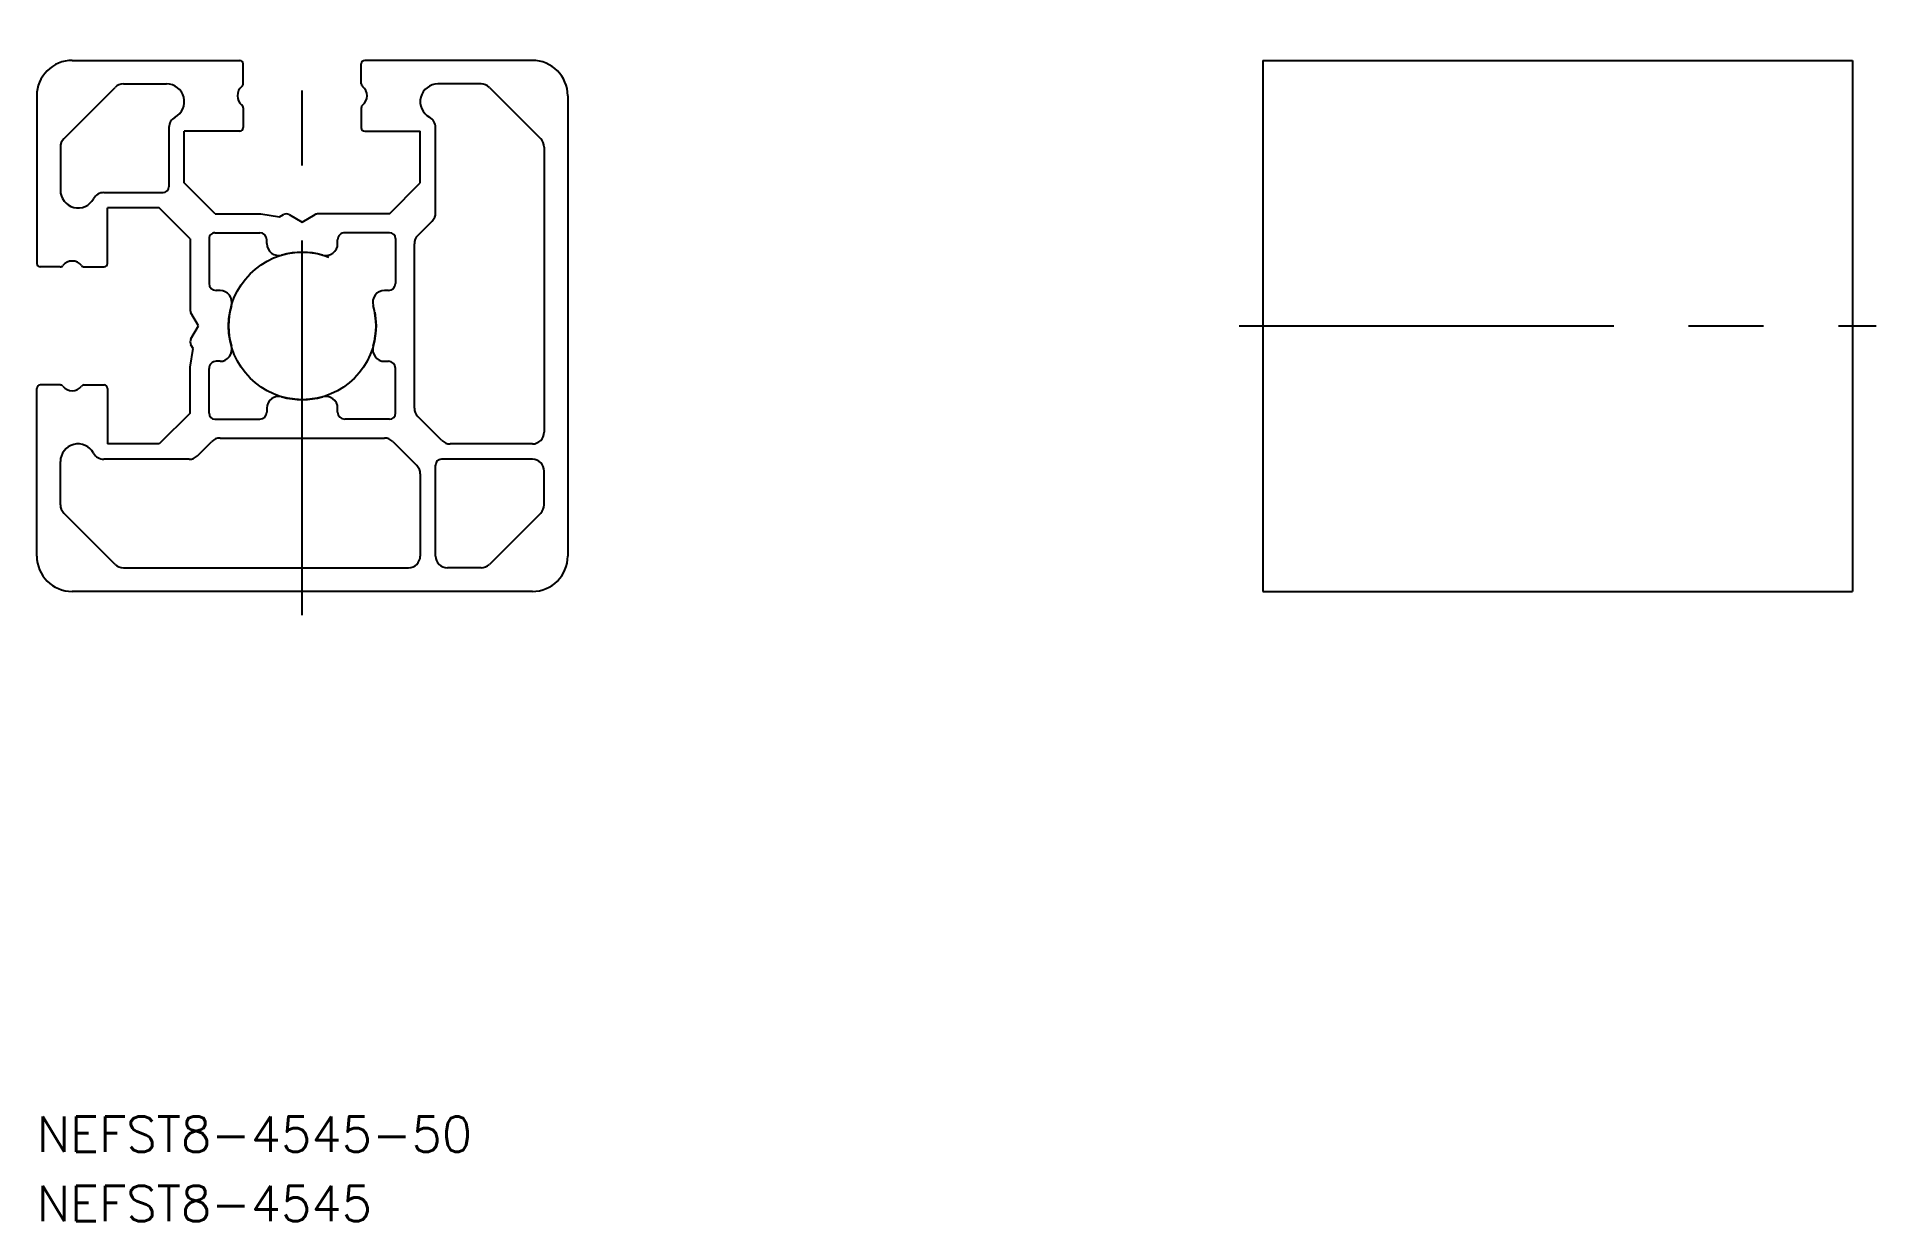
# Model space of a CAD drawing. Extents: x -23 to 133, y -16248795 to 25.
# Drawn here: x -22.5 to 133.4, y -75.9 to 24.5 of the extents above; entities outside this region: 1.
import ezdxf

# ---------------------------------------------------------------- set-up
doc = ezdxf.new("R2010")
doc.units = 0
doc.linetypes.add('CENTER', pattern=[50.8, 31.75, -6.35, 6.35, -6.35])
doc.linetypes.add('PHANTOM', pattern=[63.5, 31.75, -6.35, 6.35, -6.35, 6.35, -6.35])
doc.layers.get('0').update_dxf_attribs({"linetype": 'CONTINUOUS'})
doc.layers.add('CENTER', color=1, linetype='CENTER')
doc.styles.get("Standard").update_dxf_attribs({"font": 'txt.shx', "height": 3, "bigfont": 'bigfont.shx'})

# ---------------------------------------------------------------- blocks, each defined once
blk = doc.blocks.new('*U21')
at = {"color": 7, "linetype": 'CONTINUOUS'}
blk.add_text('NEFST8-4545-50', height=3, dxfattribs=at).set_placement((-22.5, -69.99))
blk = doc.blocks.new('*U22')
at = {"color": 7, "linetype": 'CONTINUOUS'}
blk.add_text('NEFST8-4545', height=3, dxfattribs=at).set_placement((-22.5, -75.87))

msp = doc.modelspace()

# ---------------------------------------------------------------- linework, layer by layer
at = {"color": 7, "linetype": 'CONTINUOUS'}
for p, q in [((-19.5, 22.5), (-5.3, 22.5)), ((-5, 20.52), (-5, 22.2)), ((5, 20.52), (5, 22.2)), ((19.5, 22.5), (5.3, 22.5)), ((81.4, 22.5), (131.4, 22.5)), ((81.4, 22.5), (81.4, -22.5)), ((131.4, 22.5), (131.4, -22.5)), ((-15.15, 20.5), (-11.5, 20.5)), ((15.15, 20.5), (11.5, 20.5)), ((-22.5, 19.5), (-22.5, 5.3)), ((-20.21, 15.86), (-15.86, 20.21)), ((15.86, 20.21), (20.21, 15.86)), ((22.5, 19.5), (22.5, -19.5)), ((-5, 18.48), (-5, 16.8)), ((5, 18.48), (5, 16.8)), ((-11.3, 16.81), (-11.3, 11.8)), ((-10, 12.12), (-10, 16.5)), ((-5.3, 16.5), (-10, 16.5)), ((5.3, 16.5), (10, 16.5)), ((10, 12.12), (10, 16.5)), ((11.3, 9.59), (11.3, 16.81)), ((-20.5, 15.15), (-20.5, 11.5)), ((20.5, 15.15), (20.5, -9)), ((-16.81, 11.3), (-11.8, 11.3)), ((-7.38, 9.5), (-10, 12.12)), ((7.38, 9.5), (10, 12.12)), ((-12.12, 10), (-16.5, 10)), ((-16.5, 5.3), (-16.5, 10)), ((-9.5, 7.38), (-12.12, 10)), ((-7.38, 9.5), (-3.5, 9.5)), ((-3.5, 9.5), (-1.92, 9.25)), ((-1.92, 9.25), (-1.6, 9.43)), ((-1.1, 9.43), (0, 8.8)), ((0, 8.8), (1.1, 9.43)), ((7.38, 9.5), (1.35, 9.5)), ((-7.4, 7.9), (-3.6, 7.9)), ((7.4, 7.9), (3.6, 7.9)), ((9.79, 7.67), (11.01, 8.89)), ((-9.5, 7.38), (-9.5, 1.35)), ((-7.9, 7.4), (-7.9, 3.6)), ((-3, 6.97), (-3, 7.3)), ((3, 6.97), (3, 7.3)), ((7.9, 7.4), (7.9, 3.6)), ((9.5, -6.96), (9.5, 6.96)), ((-20.52, 5), (-22.2, 5)), ((-18.48, 5), (-16.8, 5)), ((-6.97, 3), (-7.3, 3)), ((7.3, 3), (6.97, 3)), ((-8.8, 0), (-9.43, 1.1)), ((-9.43, -1.1), (-8.8, 0)), ((-9.5, -3.5), (-9.25, -1.92)), ((-9.25, -1.92), (-9.43, -1.6)), ((-6.97, -3), (-7.3, -3)), ((6.97, -3), (7.3, -3)), ((-9.5, -7.38), (-9.5, -3.5)), ((-7.9, -7.4), (-7.9, -3.6)), ((7.9, -7.4), (7.9, -3.6)), ((-22.5, -19.5), (-22.5, -5.3)), ((-20.52, -5), (-22.2, -5)), ((-18.48, -5), (-16.8, -5)), ((-16.5, -5.3), (-16.5, -10)), ((-9.5, -7.38), (-12.12, -10)), ((-3, -6.97), (-3, -7.3)), ((3, -7.3), (3, -6.97)), ((11.83, -9.71), (9.79, -7.67)), ((-7.4, -7.9), (-3.6, -7.9)), ((7.4, -7.9), (3.6, -7.9)), ((-12.12, -10), (-16.5, -10)), ((-8.89, -11.01), (-7.67, -9.79)), ((-6.96, -9.5), (6.96, -9.5)), ((7.67, -9.79), (9.71, -11.83)), ((19.5, -10), (12.54, -10)), ((-20.5, -15.15), (-20.5, -11.5)), ((-9.59, -11.3), (-16.81, -11.3)), ((11.3, -19.5), (11.3, -11.8)), ((19.5, -11.3), (11.8, -11.3)), ((20.5, -15.15), (20.5, -12.3)), ((10, -12.54), (10, -19.5)), ((-15.86, -20.21), (-20.21, -15.86)), ((20.21, -15.86), (15.86, -20.21)), ((-15.15, -20.5), (9, -20.5)), ((15.15, -20.5), (12.3, -20.5)), ((19.5, -22.5), (-19.5, -22.5)), ((81.4, -22.5), (131.4, -22.5)), ((0, -16248794.97), (0, -16248794.97))]:
    msp.add_line(p, q, dxfattribs=at)
at = {"color": 3, "linetype": 'PHANTOM'}
msp.add_circle((0, 0), 6.25, dxfattribs=at)
at = {"color": 7, "linetype": 'CONTINUOUS'}
for centre, radius, start, end in [((-19.5, 19.5), 3, 89.9999, 179.9999), ((-5.3, 22.2), 0.3, 359.9999, 89.9999), ((5.3, 22.2), 0.3, 89.9999, 179.9999), ((19.5, 19.5), 3, 359.9999, 89.9999), ((-15.15, 19.5), 1, 89.9999, 134.9999), ((-11.5, 19), 1.5, 298.6853, 89.9999), ((-4.5, 19.5), 1, 127.9798, 232.02), ((-5.3, 20.52), 0.3, 307.9798, 359.9999), ((5.3, 20.52), 0.3, 179.9999, 232.02), ((4.5, 19.5), 1, 307.9798, 52.02), ((11.5, 19), 1.5, 89.9999, 241.3145), ((15.15, 19.5), 1, 44.9999, 89.9999), ((-5.3, 18.48), 0.3, 359.9999, 52.02), ((5.3, 18.48), 0.3, 127.9798, 179.9999), ((-10.3, 16.81), 1, 118.6853, 179.9999), ((10.3, 16.81), 1, 359.9999, 61.3145), ((-19.5, 15.15), 1, 134.9999, 179.9999), ((-5.3, 16.8), 0.3, 269.9999, 359.9999), ((5.3, 16.8), 0.3, 179.9999, 269.9999), ((19.5, 15.15), 1, 359.9999, 44.9999), ((-19, 11.5), 1.5, 179.9999, 331.3145), ((-16.81, 10.3), 1, 89.9999, 151.3145), ((-11.8, 11.8), 0.5, 269.9999, 359.9999), ((-1.35, 9), 0.5, 59.9999, 119.9999), ((1.35, 9), 0.5, 89.9999, 119.9999), ((10.3, 9.59), 1, 314.9996, 359.9999), ((-7.4, 7.4), 0.5, 89.9999, 179.9999), ((-3.6, 7.3), 0.6, 359.9999, 89.9999), ((3.6, 7.3), 0.6, 89.9999, 179.9999), ((7.4, 7.4), 0.5, 359.9999, 89.9999), ((-2, 6.97), 1, 179.9999, 286.0133), ((0, 0), 6.25, 73.9865, 106.0133), ((2, 6.97), 1, 253.9865, 359.9999), ((10.5, 6.96), 1, 134.9996, 179.9999), ((-22.2, 5.3), 0.3, 179.9999, 269.9999), ((-20.52, 5.3), 0.3, 269.9999, 322.02), ((-19.5, 4.5), 1, 37.9798, 142.02), ((-18.48, 5.3), 0.3, 217.9798, 269.9999), ((-16.8, 5.3), 0.3, 269.9999, 359.9999), ((-7.3, 3.6), 0.6, 179.9999, 269.9999), ((7.3, 3.6), 0.6, 269.9999, 359.9999), ((-6.97, 2), 1, 343.9865, 89.9999), ((0, 0), 6.25, 163.9865, 196.0133), ((6.97, 2), 1, 89.9999, 196.0133), ((0, 0), 6.25, 343.9865, 16.0133), ((-9, 1.35), 0.5, 179.9999, 209.9999), ((-9, -1.35), 0.5, 149.9999, 209.9999), ((-7.3, -3.6), 0.6, 89.9999, 179.9999), ((-6.97, -2), 1, 269.9999, 16.0133), ((6.97, -2), 1, 163.9865, 269.9999), ((7.3, -3.6), 0.6, 359.9999, 89.9999), ((-22.2, -5.3), 0.3, 89.9999, 179.9999), ((-20.52, -5.3), 0.3, 37.9798, 89.9999), ((-19.5, -4.5), 1, 217.9798, 322.02), ((-18.48, -5.3), 0.3, 89.9999, 142.02), ((-16.8, -5.3), 0.3, 359.9999, 89.9999), ((-2, -6.97), 1, 73.9865, 179.9999), ((0, 0), 6.25, 253.9865, 286.0133), ((2, -6.97), 1, 359.7765, 106.0133), ((-7.4, -7.4), 0.5, 179.9999, 269.9999), ((-3.6, -7.3), 0.6, 269.9999, 359.9999), ((3.6, -7.3), 0.6, 179.9999, 269.9999), ((7.4, -7.4), 0.5, 269.9999, 359.9999), ((10.5, -6.96), 1, 179.9999, 224.9996), ((19.5, -9), 1, 269.9999, 359.9999), ((-19, -11.5), 1.5, 28.6853, 179.9999), ((-16.81, -10.3), 1, 208.6853, 269.9999), ((-6.96, -10.5), 1, 89.9999, 134.9996), ((6.96, -10.5), 1, 44.9996, 89.9999), ((12.54, -9), 1, 224.9996, 269.9999), ((-9.59, -10.3), 1, 269.9999, 314.9996), ((9, -12.54), 1, 359.9999, 44.9996), ((11.8, -11.8), 0.5, 89.9999, 179.9999), ((19.5, -12.3), 1, 359.9999, 89.9999), ((-19.5, -15.15), 1, 179.9999, 224.9999), ((19.5, -15.15), 1, 314.9999, 359.9999), ((-19.5, -19.5), 3, 179.9999, 269.9999), ((-15.15, -19.5), 1, 224.9999, 269.9999), ((9, -19.5), 1, 269.9999, 359.9999), ((12.3, -19.5), 1, 179.9999, 269.9999), ((15.15, -19.5), 1, 269.9999, 314.9999), ((19.5, -19.5), 3, 269.9999, 359.9999)]:
    msp.add_arc(centre, radius, start, end, dxfattribs=at)
at = {"layer": 'CENTER', "color": 1, "linetype": 'CENTER'}
for p, q in [((0, -24.5), (0, 24.5)), ((79.4, 0), (133.4, 0))]:
    msp.add_line(p, q, dxfattribs=at)

# ---------------------------------------------------------------- block references
at = {"color": 7, "linetype": 'CONTINUOUS'}
for name in ['*U21', '*U22']:
    msp.add_blockref(name, (0, 0), dxfattribs=at)

doc.saveas('drawing.dxf')
